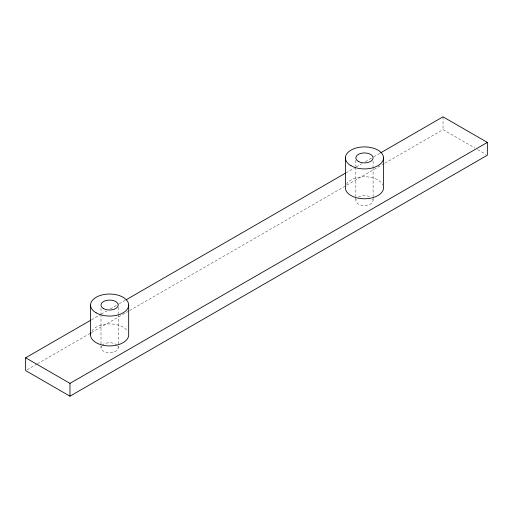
<?xml version="1.0" encoding="UTF-8"?>
<svg xmlns="http://www.w3.org/2000/svg" width="513" height="513" viewBox="0 0 513 513"><rect width="100%" height="100%" fill="white"/><g stroke="black" fill="none" stroke-linecap="round" stroke-linejoin="round"><path stroke-width="0.38" stroke-dasharray="2.56 1.92" d="M91.513 319.766L100.529 314.565M101.221 314.161L106.768 310.961M110.237 308.961L118.554 304.158M119.247 303.754L125.486 300.15M345.961 172.862L355.669 167.257M356.362 166.86L361.909 163.653M365.378 161.653L373.002 157.254M373.695 156.85L379.934 153.246M27.035 369.79L36.744 364.185M37.436 363.781L90.82 332.963M91.513 332.559L128.955 310.949M129.648 310.545L384.096 163.641M384.788 163.243L443.027 129.616L474.884 148.013M477.654 149.61L485.965 154.407M443.027 116.823L443.027 129.616M373.092 161.069L373.092 166.597M373.092 167.392L373.092 196.614M373.092 197.402L373.092 200.564M355.849 160.28L355.849 166.597M355.849 167.392L355.849 196.614M355.849 197.402L355.849 200.564M118.234 307.422L118.234 313.738M118.234 314.533L118.234 347.705M100.99 308.21L100.99 313.738M100.99 314.533L100.99 347.705M372.797 199.275A8.618 4.976 0 0 1 364.467 205.54A8.618 4.976 0 0 1 356.144 199.275M358.375 197.043A8.618 4.976 0 0 1 370.566 197.043M346.333 184.366A19.064 11.01 0 0 1 364.967 176.761A19.064 11.01 0 0 1 382.884 184.917M117.939 346.416A8.618 4.976 0 0 1 109.609 352.681A8.618 4.976 0 0 1 101.285 346.416M102.145 345.217A8.618 4.976 0 0 1 117.073 345.217M91.814 330.962A19.064 11.01 0 0 1 110.109 323.902A19.064 11.01 0 0 1 127.743 331.507"/><path stroke-width="0.77" d="M380.627 152.848L443.027 116.823L487.35 142.415L487.35 155.208L69.973 396.177L25.65 370.585L25.65 357.792L90.82 320.163M126.179 299.752L345.268 173.259M25.65 357.792L69.973 383.384L487.35 142.415M383.538 157.914L383.538 187.764A19.064 11.01 0 0 1 364.467 198.775A19.064 11.01 0 0 1 345.403 187.764L345.403 157.914M128.68 305.055L128.68 334.906A19.064 11.01 0 0 1 107.743 345.865A19.064 11.01 0 0 1 90.916 332.757M90.544 305.055L90.544 334.906M69.973 383.384L69.973 396.177M358.375 161.428A8.618 4.976 0 0 0 372.797 159.197A8.618 4.976 0 0 0 362.242 153.105A8.618 4.976 0 0 0 358.375 161.428M350.988 165.693A19.064 11.01 0 0 0 382.884 160.761A19.064 11.01 0 0 0 359.536 147.276A19.064 11.01 0 0 0 350.988 165.693M103.517 308.57A8.618 4.976 0 0 0 117.939 306.338A8.618 4.976 0 0 0 107.384 300.246A8.618 4.976 0 0 0 103.517 308.57M96.13 312.834A19.064 11.01 0 0 0 128.026 307.903A19.064 11.01 0 0 0 104.678 294.417A19.064 11.01 0 0 0 96.13 312.834"/></g></svg>
